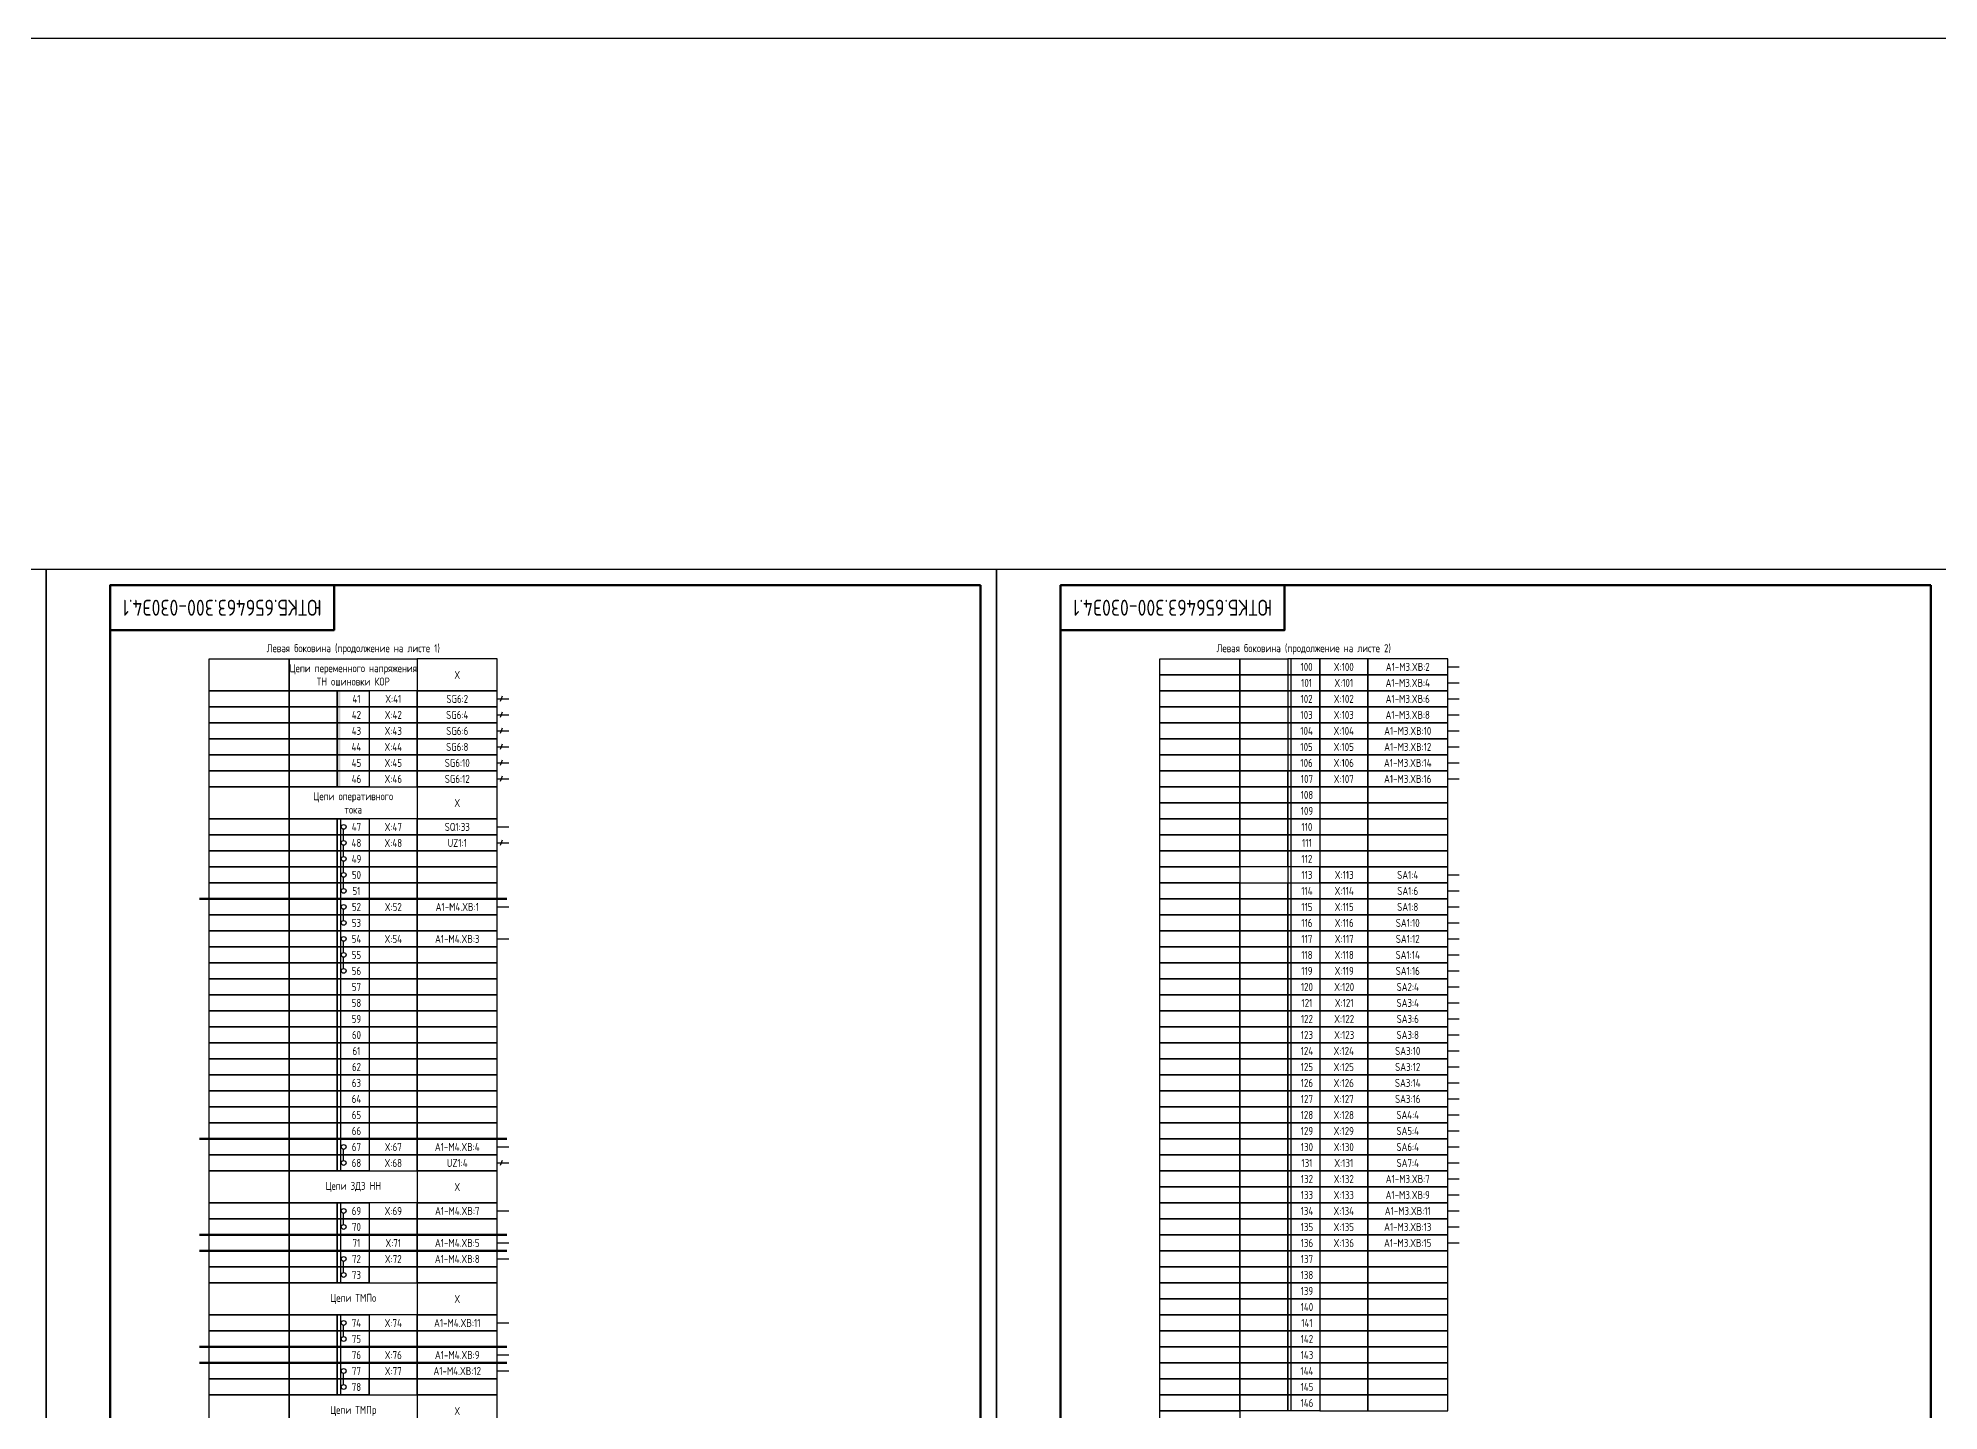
# Model space of a CAD drawing. Header units: millimetres. Extents: x -921 to 3406, y -90 to 586.
# Drawn here: x 2394 to 2988, y 157 to 586 of the extents above; entities that cross this region are included whole.
import ezdxf

# ---------------------------------------------------------------- set-up
doc = ezdxf.new("R2010")
doc.units = ezdxf.units.MM
doc.styles.add('Gost_type_A', font='GOST_A.TTF')

# ---------------------------------------------------------------- blocks, each defined once
blk = doc.blocks.new('Штамп угловой верхний')
at = {"lineweight": 50}
blk.add_lwpolyline([(0, 0), (70, 0), (70, -14), (0, -14)], close=True, dxfattribs=at)

msp = doc.modelspace()

# ---------------------------------------------------------------- hatches: boundary and pattern name
h = msp.add_hatch(color=256)
h.dxf.hatch_style = 1
h.paths.add_polyline_path([(2488, 352), (2489, 352), (2489, 382), (2488, 382)])

# ---------------------------------------------------------------- linework, layer by layer
for p, q in [((2786, 392), (2786, 157)), ((2835, 389.5), (2838.62, 389.5)), ((2539.54, 380.31), (2538.96, 378.69)), ((2835, 384.5), (2838.62, 384.5)), ((2538, 379.5), (2541.62, 379.5)), ((2538, 374.5), (2541.62, 374.5)), ((2539.54, 375.31), (2538.96, 373.69)), ((2835, 379.5), (2838.62, 379.5)), ((2835, 374.5), (2838.62, 374.5)), ((2538, 369.5), (2541.62, 369.5)), ((2539.54, 370.31), (2538.96, 368.69)), ((2835, 369.5), (2838.62, 369.5)), ((2538, 364.5), (2541.62, 364.5)), ((2539.54, 365.31), (2538.96, 363.69)), ((2835, 364.5), (2838.62, 364.5)), ((2538, 359.5), (2541.62, 359.5)), ((2539.54, 360.31), (2538.96, 358.69)), ((2835, 359.5), (2838.62, 359.5)), ((2538, 354.5), (2541.62, 354.5)), ((2539.54, 355.31), (2538.96, 353.69)), ((2835, 354.5), (2838.62, 354.5)), ((2538, 339.5), (2541.62, 339.5)), ((2538, 334.5), (2541.62, 334.5)), ((2539.54, 335.31), (2538.96, 333.69)), ((2835, 324.5), (2838.62, 324.5)), ((2835, 319.5), (2838.62, 319.5)), ((2538, 314.5), (2541.62, 314.5)), ((2835, 314.5), (2838.62, 314.5)), ((2835, 309.5), (2838.62, 309.5)), ((2538, 304.5), (2541.62, 304.5)), ((2835, 304.5), (2838.62, 304.5)), ((2835, 299.5), (2838.62, 299.5)), ((2835, 294.5), (2838.62, 294.5)), ((2835, 289.5), (2838.62, 289.5)), ((2835, 284.5), (2838.62, 284.5)), ((2835, 284.5), (2838.62, 284.5)), ((2835, 279.5), (2838.62, 279.5)), ((2835, 274.5), (2838.62, 274.5)), ((2835, 269.5), (2838.62, 269.5)), ((2835, 264.5), (2838.62, 264.5)), ((2835, 259.5), (2838.62, 259.5)), ((2835, 254.5), (2838.62, 254.5)), ((2835, 249.5), (2838.62, 249.5)), ((2835, 244.5), (2838.62, 244.5)), ((2538, 239.5), (2541.62, 239.5)), ((2835, 239.5), (2838.62, 239.5)), ((2538, 234.5), (2541.62, 234.5)), ((2539.54, 235.31), (2538.96, 233.69)), ((2835, 234.5), (2838.62, 234.5)), ((2835, 229.5), (2838.62, 229.5)), ((2835, 224.5), (2838.62, 224.5)), ((2538, 219.5), (2541.62, 219.5)), ((2835, 219.5), (2838.62, 219.5)), ((2835, 214.5), (2838.62, 214.5)), ((2538, 209.5), (2541.62, 209.5)), ((2835, 209.5), (2838.62, 209.5)), ((2538, 204.5), (2541.62, 204.5)), ((2538, 184.5), (2541.62, 184.5)), ((2538, 174.5), (2541.62, 174.5)), ((2538, 169.5), (2541.62, 169.5))]:
    msp.add_line(p, q)
at = {"lineweight": -2}
for p, q in [((2490, 335.25), (2490, 338.75)), ((2490, 330.25), (2490, 333.75)), ((2490, 325.25), (2490, 328.75)), ((2490, 320.25), (2490, 323.75)), ((2490, 310.25), (2490, 313.75)), ((2490, 300.25), (2490, 303.75)), ((2490, 295.25), (2490, 298.75))]:
    msp.add_line(p, q, dxfattribs=at)
at = {"lineweight": 50}
for p, q in [((2445, 317), (2541, 317)), ((2445, 242), (2541, 242)), ((2445, 212), (2541, 212)), ((2445, 207), (2541, 207)), ((2445, 177), (2541, 177)), ((2445, 172), (2541, 172))]:
    msp.add_line(p, q, dxfattribs=at)
at = {"color": 7, "lineweight": -2}
for p, q in [((2490, 235.25), (2490, 238.75)), ((2490, 215.25), (2490, 218.75)), ((2490, 200.25), (2490, 203.75)), ((2490, 180.25), (2490, 183.75)), ((2490, 165.25), (2490, 168.75))]:
    msp.add_line(p, q, dxfattribs=at)
for points in [[(-920.84, 586), (3406.45, 586), (3406.45, -90), (-920.84, -90)], [(2397, 420), (2397, 0), (2100, 0), (2100, 420)], [(2694, 420), (2694, 0), (2397, 0), (2397, 420)], [(2991, 420), (2991, 0), (2694, 0), (2694, 420)], [(2448, 392), (2473, 392), (2473, 382), (2448, 382)], [(2473, 392), (2513, 392), (2513, 382), (2473, 382)], [(2538, 392), (2513, 392), (2513, 382), (2538, 382)], [(2770, 392), (2785, 392), (2785, 387), (2770, 387)], [(2770, 387), (2785, 387), (2785, 382), (2770, 382)], [(2795, 392), (2785, 392), (2785, 387), (2795, 387)], [(2795, 387), (2785, 387), (2785, 382), (2795, 382)], [(2810, 392), (2795, 392), (2795, 387), (2810, 387)], [(2810, 387), (2795, 387), (2795, 382), (2810, 382)], [(2835, 392), (2810, 392), (2810, 387), (2835, 387)], [(2835, 387), (2810, 387), (2810, 382), (2835, 382)], [(2448, 382), (2473, 382), (2473, 377), (2448, 377)], [(2473, 382), (2488, 382), (2488, 377), (2473, 377)], [(2488, 382), (2498, 382), (2498, 377), (2488, 377)], [(2513, 382), (2498, 382), (2498, 377), (2513, 377)], [(2538, 382), (2513, 382), (2513, 377), (2538, 377)], [(2745, 382), (2770, 382), (2770, 377), (2745, 377)], [(2770, 382), (2785, 382), (2785, 377), (2770, 377)], [(2795, 382), (2785, 382), (2785, 377), (2795, 377)], [(2810, 382), (2795, 382), (2795, 377), (2810, 377)], [(2835, 382), (2810, 382), (2810, 377), (2835, 377)], [(2448, 377), (2473, 377), (2473, 372), (2448, 372)], [(2473, 377), (2488, 377), (2488, 372), (2473, 372)], [(2488, 377), (2498, 377), (2498, 372), (2488, 372)], [(2513, 377), (2498, 377), (2498, 372), (2513, 372)], [(2538, 377), (2513, 377), (2513, 372), (2538, 372)], [(2745, 377), (2770, 377), (2770, 372), (2745, 372)], [(2770, 377), (2785, 377), (2785, 372), (2770, 372)], [(2795, 377), (2785, 377), (2785, 372), (2795, 372)], [(2810, 377), (2795, 377), (2795, 372), (2810, 372)], [(2835, 377), (2810, 377), (2810, 372), (2835, 372)], [(2448, 372), (2473, 372), (2473, 367), (2448, 367)], [(2473, 372), (2488, 372), (2488, 367), (2473, 367)], [(2488, 372), (2498, 372), (2498, 367), (2488, 367)], [(2513, 372), (2498, 372), (2498, 367), (2513, 367)], [(2538, 372), (2513, 372), (2513, 367), (2538, 367)], [(2745, 372), (2770, 372), (2770, 367), (2745, 367)], [(2770, 372), (2785, 372), (2785, 367), (2770, 367)], [(2795, 372), (2785, 372), (2785, 367), (2795, 367)], [(2810, 372), (2795, 372), (2795, 367), (2810, 367)], [(2835, 372), (2810, 372), (2810, 367), (2835, 367)], [(2448, 367), (2473, 367), (2473, 362), (2448, 362)], [(2473, 367), (2488, 367), (2488, 362), (2473, 362)], [(2488, 367), (2498, 367), (2498, 362), (2488, 362)], [(2513, 367), (2498, 367), (2498, 362), (2513, 362)], [(2538, 367), (2513, 367), (2513, 362), (2538, 362)], [(2745, 367), (2770, 367), (2770, 362), (2745, 362)], [(2770, 367), (2785, 367), (2785, 362), (2770, 362)], [(2795, 367), (2785, 367), (2785, 362), (2795, 362)], [(2810, 367), (2795, 367), (2795, 362), (2810, 362)], [(2835, 367), (2810, 367), (2810, 362), (2835, 362)], [(2448, 362), (2473, 362), (2473, 357), (2448, 357)], [(2448, 357), (2473, 357), (2473, 352), (2448, 352)], [(2473, 362), (2488, 362), (2488, 357), (2473, 357)], [(2473, 357), (2488, 357), (2488, 352), (2473, 352)], [(2488, 362), (2498, 362), (2498, 357), (2488, 357)], [(2488, 357), (2498, 357), (2498, 352), (2488, 352)], [(2513, 362), (2498, 362), (2498, 357), (2513, 357)], [(2513, 357), (2498, 357), (2498, 352), (2513, 352)], [(2538, 362), (2513, 362), (2513, 357), (2538, 357)], [(2538, 357), (2513, 357), (2513, 352), (2538, 352)], [(2745, 362), (2770, 362), (2770, 357), (2745, 357)], [(2745, 357), (2770, 357), (2770, 352), (2745, 352)], [(2770, 362), (2785, 362), (2785, 357), (2770, 357)], [(2770, 357), (2785, 357), (2785, 352), (2770, 352)], [(2795, 362), (2785, 362), (2785, 357), (2795, 357)], [(2795, 357), (2785, 357), (2785, 352), (2795, 352)], [(2785, 357), (2795, 357), (2795, 352), (2785, 352)], [(2810, 362), (2795, 362), (2795, 357), (2810, 357)], [(2810, 357), (2795, 357), (2795, 352), (2810, 352)], [(2810, 357), (2795, 357), (2795, 352), (2810, 352)], [(2835, 362), (2810, 362), (2810, 357), (2835, 357)], [(2835, 357), (2810, 357), (2810, 352), (2835, 352)], [(2835, 357), (2810, 357), (2810, 352), (2835, 352)], [(2448, 352), (2473, 352), (2473, 342), (2448, 342)], [(2473, 352), (2513, 352), (2513, 342), (2473, 342)], [(2538, 352), (2513, 352), (2513, 342), (2538, 342)], [(2745, 352), (2770, 352), (2770, 347), (2745, 347)], [(2770, 352), (2785, 352), (2785, 347), (2770, 347)], [(2785, 352), (2795, 352), (2795, 347), (2785, 347)], [(2810, 352), (2795, 352), (2795, 347), (2810, 347)], [(2835, 352), (2810, 352), (2810, 347), (2835, 347)], [(2745, 347), (2770, 347), (2770, 342), (2745, 342)], [(2770, 347), (2785, 347), (2785, 342), (2770, 342)], [(2785, 347), (2795, 347), (2795, 342), (2785, 342)], [(2810, 347), (2795, 347), (2795, 342), (2810, 342)], [(2835, 347), (2810, 347), (2810, 342), (2835, 342)], [(2448, 342), (2473, 342), (2473, 337), (2448, 337)], [(2473, 342), (2488, 342), (2488, 337), (2473, 337)], [(2488, 342), (2498, 342), (2498, 337), (2488, 337)], [(2513, 342), (2498, 342), (2498, 337), (2513, 337)], [(2538, 342), (2513, 342), (2513, 337), (2538, 337)], [(2745, 342), (2770, 342), (2770, 337), (2745, 337)], [(2770, 342), (2785, 342), (2785, 337), (2770, 337)], [(2785, 342), (2795, 342), (2795, 337), (2785, 337)], [(2810, 342), (2795, 342), (2795, 337), (2810, 337)], [(2835, 342), (2810, 342), (2810, 337), (2835, 337)], [(2448, 337), (2473, 337), (2473, 332), (2448, 332)], [(2473, 337), (2488, 337), (2488, 332), (2473, 332)], [(2488, 337), (2498, 337), (2498, 332), (2488, 332)], [(2513, 337), (2498, 337), (2498, 332), (2513, 332)], [(2538, 337), (2513, 337), (2513, 332), (2538, 332)], [(2745, 337), (2770, 337), (2770, 332), (2745, 332)], [(2770, 337), (2785, 337), (2785, 332), (2770, 332)], [(2785, 337), (2795, 337), (2795, 332), (2785, 332)], [(2810, 337), (2795, 337), (2795, 332), (2810, 332)], [(2835, 337), (2810, 337), (2810, 332), (2835, 332)], [(2448, 332), (2473, 332), (2473, 327), (2448, 327)], [(2448, 327), (2473, 327), (2473, 322), (2448, 322)], [(2473, 332), (2488, 332), (2488, 327), (2473, 327)], [(2473, 327), (2488, 327), (2488, 322), (2473, 322)], [(2488, 332), (2498, 332), (2498, 327), (2488, 327)], [(2488, 327), (2498, 327), (2498, 322), (2488, 322)], [(2513, 332), (2498, 332), (2498, 327), (2513, 327)], [(2513, 327), (2498, 327), (2498, 322), (2513, 322)], [(2538, 332), (2513, 332), (2513, 327), (2538, 327)], [(2538, 327), (2513, 327), (2513, 322), (2538, 322)], [(2745, 332), (2770, 332), (2770, 327), (2745, 327)], [(2745, 327), (2770, 327), (2770, 322), (2745, 322)], [(2770, 332), (2785, 332), (2785, 327), (2770, 327)], [(2785, 332), (2795, 332), (2795, 327), (2785, 327)], [(2795, 327), (2785, 327), (2785, 322), (2795, 322)], [(2810, 332), (2795, 332), (2795, 327), (2810, 327)], [(2810, 327), (2795, 327), (2795, 322), (2810, 322)], [(2835, 332), (2810, 332), (2810, 327), (2835, 327)], [(2835, 327), (2810, 327), (2810, 322), (2835, 322)], [(2448, 322), (2473, 322), (2473, 317), (2448, 317)], [(2473, 322), (2488, 322), (2488, 317), (2473, 317)], [(2488, 322), (2498, 322), (2498, 317), (2488, 317)], [(2513, 322), (2498, 322), (2498, 317), (2513, 317)], [(2538, 322), (2513, 322), (2513, 317), (2538, 317)], [(2745, 322), (2770, 322), (2770, 317), (2745, 317)], [(2770, 322), (2785, 322), (2785, 317), (2770, 317)], [(2785, 322), (2795, 322), (2795, 317), (2785, 317)], [(2810, 322), (2795, 322), (2795, 317), (2810, 317)], [(2835, 322), (2810, 322), (2810, 317), (2835, 317)], [(2448, 317), (2473, 317), (2473, 312), (2448, 312)], [(2473, 317), (2488, 317), (2488, 312), (2473, 312)], [(2488, 317), (2498, 317), (2498, 312), (2488, 312)], [(2513, 317), (2498, 317), (2498, 312), (2513, 312)], [(2538, 317), (2513, 317), (2513, 312), (2538, 312)], [(2745, 317), (2770, 317), (2770, 312), (2745, 312)], [(2770, 317), (2785, 317), (2785, 312), (2770, 312)], [(2785, 317), (2795, 317), (2795, 312), (2785, 312)], [(2810, 317), (2795, 317), (2795, 312), (2810, 312)], [(2835, 317), (2810, 317), (2810, 312), (2835, 312)], [(2448, 312), (2473, 312), (2473, 307), (2448, 307)], [(2473, 312), (2488, 312), (2488, 307), (2473, 307)], [(2488, 312), (2498, 312), (2498, 307), (2488, 307)], [(2513, 312), (2498, 312), (2498, 307), (2513, 307)], [(2538, 312), (2513, 312), (2513, 307), (2538, 307)], [(2745, 312), (2770, 312), (2770, 307), (2745, 307)], [(2770, 312), (2785, 312), (2785, 307), (2770, 307)], [(2785, 312), (2795, 312), (2795, 307), (2785, 307)], [(2810, 312), (2795, 312), (2795, 307), (2810, 307)], [(2835, 312), (2810, 312), (2810, 307), (2835, 307)], [(2448, 307), (2473, 307), (2473, 302), (2448, 302)], [(2473, 307), (2488, 307), (2488, 302), (2473, 302)], [(2488, 307), (2498, 307), (2498, 302), (2488, 302)], [(2513, 307), (2498, 307), (2498, 302), (2513, 302)], [(2538, 307), (2513, 307), (2513, 302), (2538, 302)], [(2745, 307), (2770, 307), (2770, 302), (2745, 302)], [(2770, 307), (2785, 307), (2785, 302), (2770, 302)], [(2785, 307), (2795, 307), (2795, 302), (2785, 302)], [(2810, 307), (2795, 307), (2795, 302), (2810, 302)], [(2835, 307), (2810, 307), (2810, 302), (2835, 302)], [(2448, 302), (2473, 302), (2473, 297), (2448, 297)], [(2473, 302), (2488, 302), (2488, 297), (2473, 297)], [(2488, 302), (2498, 302), (2498, 297), (2488, 297)], [(2513, 302), (2498, 302), (2498, 297), (2513, 297)], [(2538, 302), (2513, 302), (2513, 297), (2538, 297)], [(2745, 302), (2770, 302), (2770, 297), (2745, 297)], [(2770, 302), (2785, 302), (2785, 297), (2770, 297)], [(2785, 302), (2795, 302), (2795, 297), (2785, 297)], [(2810, 302), (2795, 302), (2795, 297), (2810, 297)], [(2835, 302), (2810, 302), (2810, 297), (2835, 297)], [(2448, 297), (2473, 297), (2473, 292), (2448, 292)], [(2448, 292), (2473, 292), (2473, 287), (2448, 287)], [(2473, 297), (2488, 297), (2488, 292), (2473, 292)], [(2473, 292), (2488, 292), (2488, 287), (2473, 287)], [(2488, 297), (2498, 297), (2498, 292), (2488, 292)], [(2488, 292), (2498, 292), (2498, 287), (2488, 287)], [(2513, 297), (2498, 297), (2498, 292), (2513, 292)], [(2513, 292), (2498, 292), (2498, 287), (2513, 287)], [(2538, 297), (2513, 297), (2513, 292), (2538, 292)], [(2538, 292), (2513, 292), (2513, 287), (2538, 287)], [(2745, 297), (2770, 297), (2770, 292), (2745, 292)], [(2745, 292), (2770, 292), (2770, 287), (2745, 287)], [(2770, 297), (2785, 297), (2785, 292), (2770, 292)], [(2770, 292), (2785, 292), (2785, 287), (2770, 287)], [(2785, 297), (2795, 297), (2795, 292), (2785, 292)], [(2785, 292), (2795, 292), (2795, 287), (2785, 287)], [(2810, 297), (2795, 297), (2795, 292), (2810, 292)], [(2810, 292), (2795, 292), (2795, 287), (2810, 287)], [(2835, 297), (2810, 297), (2810, 292), (2835, 292)], [(2835, 292), (2810, 292), (2810, 287), (2835, 287)], [(2448, 287), (2473, 287), (2473, 282), (2448, 282)], [(2473, 287), (2488, 287), (2488, 282), (2473, 282)], [(2488, 287), (2498, 287), (2498, 282), (2488, 282)], [(2513, 287), (2498, 287), (2498, 282), (2513, 282)], [(2538, 287), (2513, 287), (2513, 282), (2538, 282)], [(2745, 287), (2770, 287), (2770, 282), (2745, 282)], [(2770, 287), (2785, 287), (2785, 282), (2770, 282)], [(2785, 287), (2795, 287), (2795, 282), (2785, 282)], [(2810, 287), (2795, 287), (2795, 282), (2810, 282)], [(2835, 287), (2810, 287), (2810, 282), (2835, 282)], [(2448, 282), (2473, 282), (2473, 277), (2448, 277)], [(2473, 282), (2488, 282), (2488, 277), (2473, 277)], [(2488, 282), (2498, 282), (2498, 277), (2488, 277)], [(2513, 282), (2498, 282), (2498, 277), (2513, 277)], [(2538, 282), (2513, 282), (2513, 277), (2538, 277)], [(2745, 282), (2770, 282), (2770, 277), (2745, 277)], [(2770, 282), (2785, 282), (2785, 277), (2770, 277)], [(2785, 282), (2795, 282), (2795, 277), (2785, 277)], [(2810, 282), (2795, 282), (2795, 277), (2810, 277)], [(2835, 282), (2810, 282), (2810, 277), (2835, 277)], [(2448, 277), (2473, 277), (2473, 272), (2448, 272)], [(2473, 277), (2488, 277), (2488, 272), (2473, 272)], [(2488, 277), (2498, 277), (2498, 272), (2488, 272)], [(2513, 277), (2498, 277), (2498, 272), (2513, 272)], [(2538, 277), (2513, 277), (2513, 272), (2538, 272)], [(2745, 277), (2770, 277), (2770, 272), (2745, 272)], [(2770, 277), (2785, 277), (2785, 272), (2770, 272)], [(2785, 277), (2795, 277), (2795, 272), (2785, 272)], [(2810, 277), (2795, 277), (2795, 272), (2810, 272)], [(2835, 277), (2810, 277), (2810, 272), (2835, 272)], [(2448, 272), (2473, 272), (2473, 267), (2448, 267)], [(2473, 272), (2488, 272), (2488, 267), (2473, 267)], [(2488, 272), (2498, 272), (2498, 267), (2488, 267)], [(2513, 272), (2498, 272), (2498, 267), (2513, 267)], [(2538, 272), (2513, 272), (2513, 267), (2538, 267)], [(2745, 272), (2770, 272), (2770, 267), (2745, 267)], [(2770, 272), (2785, 272), (2785, 267), (2770, 267)], [(2785, 272), (2795, 272), (2795, 267), (2785, 267)], [(2810, 272), (2795, 272), (2795, 267), (2810, 267)], [(2835, 272), (2810, 272), (2810, 267), (2835, 267)], [(2448, 267), (2473, 267), (2473, 262), (2448, 262)], [(2448, 262), (2473, 262), (2473, 257), (2448, 257)], [(2473, 267), (2488, 267), (2488, 262), (2473, 262)], [(2473, 262), (2488, 262), (2488, 257), (2473, 257)], [(2488, 267), (2498, 267), (2498, 262), (2488, 262)], [(2488, 262), (2498, 262), (2498, 257), (2488, 257)], [(2513, 267), (2498, 267), (2498, 262), (2513, 262)], [(2513, 262), (2498, 262), (2498, 257), (2513, 257)], [(2538, 267), (2513, 267), (2513, 262), (2538, 262)], [(2538, 262), (2513, 262), (2513, 257), (2538, 257)], [(2745, 267), (2770, 267), (2770, 262), (2745, 262)], [(2745, 262), (2770, 262), (2770, 257), (2745, 257)], [(2770, 267), (2785, 267), (2785, 262), (2770, 262)], [(2770, 262), (2785, 262), (2785, 257), (2770, 257)], [(2785, 267), (2795, 267), (2795, 262), (2785, 262)], [(2785, 262), (2795, 262), (2795, 257), (2785, 257)], [(2810, 267), (2795, 267), (2795, 262), (2810, 262)], [(2810, 262), (2795, 262), (2795, 257), (2810, 257)], [(2835, 267), (2810, 267), (2810, 262), (2835, 262)], [(2835, 262), (2810, 262), (2810, 257), (2835, 257)], [(2448, 257), (2473, 257), (2473, 252), (2448, 252)], [(2473, 257), (2488, 257), (2488, 252), (2473, 252)], [(2488, 257), (2498, 257), (2498, 252), (2488, 252)], [(2513, 257), (2498, 257), (2498, 252), (2513, 252)], [(2538, 257), (2513, 257), (2513, 252), (2538, 252)], [(2745, 257), (2770, 257), (2770, 252), (2745, 252)], [(2770, 257), (2785, 257), (2785, 252), (2770, 252)], [(2785, 257), (2795, 257), (2795, 252), (2785, 252)], [(2810, 257), (2795, 257), (2795, 252), (2810, 252)], [(2835, 257), (2810, 257), (2810, 252), (2835, 252)], [(2448, 252), (2473, 252), (2473, 247), (2448, 247)], [(2473, 252), (2488, 252), (2488, 247), (2473, 247)], [(2488, 252), (2498, 252), (2498, 247), (2488, 247)], [(2513, 252), (2498, 252), (2498, 247), (2513, 247)], [(2538, 252), (2513, 252), (2513, 247), (2538, 247)], [(2745, 252), (2770, 252), (2770, 247), (2745, 247)], [(2770, 252), (2785, 252), (2785, 247), (2770, 247)], [(2785, 252), (2795, 252), (2795, 247), (2785, 247)], [(2810, 252), (2795, 252), (2795, 247), (2810, 247)], [(2835, 252), (2810, 252), (2810, 247), (2835, 247)], [(2448, 247), (2473, 247), (2473, 242), (2448, 242)], [(2473, 247), (2488, 247), (2488, 242), (2473, 242)], [(2488, 247), (2498, 247), (2498, 242), (2488, 242)], [(2513, 247), (2498, 247), (2498, 242), (2513, 242)], [(2538, 247), (2513, 247), (2513, 242), (2538, 242)], [(2745, 247), (2770, 247), (2770, 242), (2745, 242)], [(2770, 247), (2785, 247), (2785, 242), (2770, 242)], [(2785, 247), (2795, 247), (2795, 242), (2785, 242)], [(2810, 247), (2795, 247), (2795, 242), (2810, 242)], [(2835, 247), (2810, 247), (2810, 242), (2835, 242)], [(2448, 242), (2473, 242), (2473, 237), (2448, 237)], [(2473, 242), (2488, 242), (2488, 237), (2473, 237)], [(2488, 242), (2498, 242), (2498, 237), (2488, 237)], [(2513, 242), (2498, 242), (2498, 237), (2513, 237)], [(2538, 242), (2513, 242), (2513, 237), (2538, 237)], [(2745, 242), (2770, 242), (2770, 237), (2745, 237)], [(2770, 242), (2785, 242), (2785, 237), (2770, 237)], [(2785, 242), (2795, 242), (2795, 237), (2785, 237)], [(2810, 242), (2795, 242), (2795, 237), (2810, 237)], [(2835, 242), (2810, 242), (2810, 237), (2835, 237)], [(2448, 237), (2473, 237), (2473, 232), (2448, 232)], [(2448, 232), (2473, 232), (2473, 222), (2448, 222)], [(2473, 237), (2488, 237), (2488, 232), (2473, 232)], [(2473, 232), (2513, 232), (2513, 222), (2473, 222)], [(2488, 237), (2498, 237), (2498, 232), (2488, 232)], [(2513, 237), (2498, 237), (2498, 232), (2513, 232)], [(2538, 237), (2513, 237), (2513, 232), (2538, 232)], [(2538, 232), (2513, 232), (2513, 222), (2538, 222)], [(2745, 237), (2770, 237), (2770, 232), (2745, 232)], [(2745, 232), (2770, 232), (2770, 227), (2745, 227)], [(2770, 237), (2785, 237), (2785, 232), (2770, 232)], [(2770, 232), (2785, 232), (2785, 227), (2770, 227)], [(2785, 237), (2795, 237), (2795, 232), (2785, 232)], [(2785, 232), (2795, 232), (2795, 227), (2785, 227)], [(2810, 237), (2795, 237), (2795, 232), (2810, 232)], [(2810, 232), (2795, 232), (2795, 227), (2810, 227)], [(2835, 237), (2810, 237), (2810, 232), (2835, 232)], [(2835, 232), (2810, 232), (2810, 227), (2835, 227)], [(2745, 227), (2770, 227), (2770, 222), (2745, 222)], [(2770, 227), (2785, 227), (2785, 222), (2770, 222)], [(2785, 227), (2795, 227), (2795, 222), (2785, 222)], [(2810, 227), (2795, 227), (2795, 222), (2810, 222)], [(2835, 227), (2810, 227), (2810, 222), (2835, 222)], [(2448, 222), (2473, 222), (2473, 217), (2448, 217)], [(2473, 222), (2488, 222), (2488, 217), (2473, 217)], [(2488, 222), (2498, 222), (2498, 217), (2488, 217)], [(2513, 222), (2498, 222), (2498, 217), (2513, 217)], [(2538, 222), (2513, 222), (2513, 217), (2538, 217)], [(2745, 222), (2770, 222), (2770, 217), (2745, 217)], [(2770, 222), (2785, 222), (2785, 217), (2770, 217)], [(2785, 222), (2795, 222), (2795, 217), (2785, 217)], [(2810, 222), (2795, 222), (2795, 217), (2810, 217)], [(2835, 222), (2810, 222), (2810, 217), (2835, 217)], [(2448, 217), (2473, 217), (2473, 212), (2448, 212)], [(2473, 217), (2488, 217), (2488, 212), (2473, 212)], [(2488, 217), (2498, 217), (2498, 212), (2488, 212)], [(2513, 217), (2498, 217), (2498, 212), (2513, 212)], [(2538, 217), (2513, 217), (2513, 212), (2538, 212)], [(2745, 217), (2770, 217), (2770, 212), (2745, 212)], [(2770, 217), (2785, 217), (2785, 212), (2770, 212)], [(2785, 217), (2795, 217), (2795, 212), (2785, 212)], [(2810, 217), (2795, 217), (2795, 212), (2810, 212)], [(2835, 217), (2810, 217), (2810, 212), (2835, 212)], [(2448, 212), (2473, 212), (2473, 207), (2448, 207)], [(2473, 212), (2488, 212), (2488, 207), (2473, 207)], [(2488, 212), (2498, 212), (2498, 207), (2488, 207)], [(2513, 212), (2498, 212), (2498, 207), (2513, 207)], [(2538, 212), (2513, 212), (2513, 207), (2538, 207)], [(2745, 212), (2770, 212), (2770, 207), (2745, 207)], [(2770, 212), (2785, 212), (2785, 207), (2770, 207)], [(2785, 212), (2795, 212), (2795, 207), (2785, 207)], [(2810, 212), (2795, 212), (2795, 207), (2810, 207)], [(2835, 212), (2810, 212), (2810, 207), (2835, 207)], [(2448, 207), (2473, 207), (2473, 202), (2448, 202)], [(2448, 202), (2473, 202), (2473, 197), (2448, 197)], [(2448, 202), (2473, 202), (2473, 197), (2448, 197)], [(2473, 207), (2488, 207), (2488, 202), (2473, 202)], [(2473, 202), (2488, 202), (2488, 197), (2473, 197)], [(2488, 207), (2498, 207), (2498, 202), (2488, 202)], [(2498, 202), (2488, 202), (2488, 197), (2498, 197)], [(2488, 202), (2498, 202), (2498, 197), (2488, 197)], [(2513, 207), (2498, 207), (2498, 202), (2513, 202)], [(2513, 202), (2498, 202), (2498, 197), (2513, 197)], [(2513, 202), (2498, 202), (2498, 197), (2513, 197)], [(2538, 207), (2513, 207), (2513, 202), (2538, 202)], [(2538, 202), (2513, 202), (2513, 197), (2538, 197)], [(2538, 202), (2513, 202), (2513, 197), (2538, 197)], [(2745, 207), (2770, 207), (2770, 202), (2745, 202)], [(2745, 202), (2770, 202), (2770, 197), (2745, 197)], [(2770, 207), (2785, 207), (2785, 202), (2770, 202)], [(2770, 202), (2785, 202), (2785, 197), (2770, 197)], [(2785, 207), (2795, 207), (2795, 202), (2785, 202)], [(2785, 202), (2795, 202), (2795, 197), (2785, 197)], [(2810, 207), (2795, 207), (2795, 202), (2810, 202)], [(2810, 202), (2795, 202), (2795, 197), (2810, 197)], [(2835, 207), (2810, 207), (2810, 202), (2835, 202)], [(2835, 202), (2810, 202), (2810, 197), (2835, 197)], [(2448, 197), (2473, 197), (2473, 187), (2448, 187)], [(2473, 197), (2513, 197), (2513, 187), (2473, 187)], [(2538, 197), (2513, 197), (2513, 187), (2538, 187)], [(2745, 197), (2770, 197), (2770, 192), (2745, 192)], [(2770, 197), (2785, 197), (2785, 192), (2770, 192)], [(2785, 197), (2795, 197), (2795, 192), (2785, 192)], [(2810, 197), (2795, 197), (2795, 192), (2810, 192)], [(2835, 197), (2810, 197), (2810, 192), (2835, 192)], [(2745, 192), (2770, 192), (2770, 187), (2745, 187)], [(2770, 192), (2785, 192), (2785, 187), (2770, 187)], [(2785, 192), (2795, 192), (2795, 187), (2785, 187)], [(2810, 192), (2795, 192), (2795, 187), (2810, 187)], [(2835, 192), (2810, 192), (2810, 187), (2835, 187)], [(2448, 187), (2473, 187), (2473, 182), (2448, 182)], [(2473, 187), (2488, 187), (2488, 182), (2473, 182)], [(2488, 187), (2498, 187), (2498, 182), (2488, 182)], [(2513, 187), (2498, 187), (2498, 182), (2513, 182)], [(2538, 187), (2513, 187), (2513, 182), (2538, 182)], [(2745, 187), (2770, 187), (2770, 182), (2745, 182)], [(2770, 187), (2785, 187), (2785, 182), (2770, 182)], [(2785, 187), (2795, 187), (2795, 182), (2785, 182)], [(2810, 187), (2795, 187), (2795, 182), (2810, 182)], [(2835, 187), (2810, 187), (2810, 182), (2835, 182)], [(2448, 182), (2473, 182), (2473, 177), (2448, 177)], [(2473, 182), (2488, 182), (2488, 177), (2473, 177)], [(2488, 182), (2498, 182), (2498, 177), (2488, 177)], [(2513, 182), (2498, 182), (2498, 177), (2513, 177)], [(2538, 182), (2513, 182), (2513, 177), (2538, 177)], [(2745, 182), (2770, 182), (2770, 177), (2745, 177)], [(2770, 182), (2785, 182), (2785, 177), (2770, 177)], [(2785, 182), (2795, 182), (2795, 177), (2785, 177)], [(2810, 182), (2795, 182), (2795, 177), (2810, 177)], [(2835, 182), (2810, 182), (2810, 177), (2835, 177)], [(2448, 177), (2473, 177), (2473, 172), (2448, 172)], [(2473, 177), (2488, 177), (2488, 172), (2473, 172)], [(2488, 177), (2498, 177), (2498, 172), (2488, 172)], [(2513, 177), (2498, 177), (2498, 172), (2513, 172)], [(2538, 177), (2513, 177), (2513, 172), (2538, 172)], [(2745, 177), (2770, 177), (2770, 172), (2745, 172)], [(2770, 177), (2785, 177), (2785, 172), (2770, 172)], [(2785, 177), (2795, 177), (2795, 172), (2785, 172)], [(2810, 177), (2795, 177), (2795, 172), (2810, 172)], [(2835, 177), (2810, 177), (2810, 172), (2835, 172)], [(2448, 172), (2473, 172), (2473, 167), (2448, 167)], [(2448, 167), (2473, 167), (2473, 162), (2448, 162)], [(2448, 167), (2473, 167), (2473, 162), (2448, 162)], [(2473, 172), (2488, 172), (2488, 167), (2473, 167)], [(2473, 167), (2488, 167), (2488, 162), (2473, 162)], [(2488, 172), (2498, 172), (2498, 167), (2488, 167)], [(2498, 167), (2488, 167), (2488, 162), (2498, 162)], [(2488, 167), (2498, 167), (2498, 162), (2488, 162)], [(2513, 172), (2498, 172), (2498, 167), (2513, 167)], [(2513, 167), (2498, 167), (2498, 162), (2513, 162)], [(2513, 167), (2498, 167), (2498, 162), (2513, 162)], [(2538, 172), (2513, 172), (2513, 167), (2538, 167)], [(2538, 167), (2513, 167), (2513, 162), (2538, 162)], [(2538, 167), (2513, 167), (2513, 162), (2538, 162)], [(2745, 172), (2770, 172), (2770, 167), (2745, 167)], [(2745, 167), (2770, 167), (2770, 162), (2745, 162)], [(2770, 172), (2785, 172), (2785, 167), (2770, 167)], [(2770, 167), (2785, 167), (2785, 162), (2770, 162)], [(2785, 172), (2795, 172), (2795, 167), (2785, 167)], [(2785, 167), (2795, 167), (2795, 162), (2785, 162)], [(2810, 172), (2795, 172), (2795, 167), (2810, 167)], [(2810, 167), (2795, 167), (2795, 162), (2810, 162)], [(2835, 172), (2810, 172), (2810, 167), (2835, 167)], [(2835, 167), (2810, 167), (2810, 162), (2835, 162)], [(2448, 162), (2473, 162), (2473, 152), (2448, 152)], [(2473, 162), (2513, 162), (2513, 152), (2473, 152)], [(2538, 162), (2513, 162), (2513, 152), (2538, 152)], [(2745, 162), (2770, 162), (2770, 157), (2745, 157)], [(2770, 162), (2785, 162), (2785, 157), (2770, 157)], [(2785, 162), (2795, 162), (2795, 157), (2785, 157)], [(2810, 162), (2795, 162), (2795, 157), (2810, 157)], [(2835, 162), (2810, 162), (2810, 157), (2835, 157)], [(2745, 157), (2770, 157), (2770, 147), (2745, 147)]]:
    msp.add_lwpolyline(points, close=True)
at = {"lineweight": 50}
for points in [[(2689, 415), (2689, 5), (2417, 5), (2417, 415)], [(2986, 415), (2986, 5), (2714, 5), (2714, 415)]]:
    msp.add_lwpolyline(points, close=True, dxfattribs=at)
at = {"color": 0}
for points in [[(2745, 392), (2770, 392), (2770, 387), (2745, 387)], [(2745, 387), (2770, 387), (2770, 382), (2745, 382)]]:
    msp.add_lwpolyline(points, close=True, dxfattribs=at)
for points in [[(2489, 342), (2489, 252)], [(2489, 252), (2489, 232)], [(2488, 197), (2488, 222), (2489, 222), (2489, 197)], [(2488, 162), (2488, 187), (2489, 187), (2489, 162)]]:
    msp.add_lwpolyline(points)
at = {"lineweight": -2}
for centre in [(2490, 339.5), (2490, 334.5), (2490, 334.5), (2490, 329.5), (2490, 329.5), (2490, 324.5), (2490, 319.5), (2490, 314.5), (2490, 314.5), (2490, 309.5), (2490, 309.5), (2490, 304.5), (2490, 304.5), (2490, 299.5), (2490, 294.5)]:
    msp.add_circle(centre, 0.75, dxfattribs=at)
at = {"color": 7, "lineweight": -2}
for centre in [(2490, 239.5), (2490, 234.5), (2490, 234.5), (2490, 234.5), (2490, 234.5), (2490, 219.5), (2490, 214.5), (2490, 204.5), (2490, 199.5), (2490, 184.5), (2490, 179.5), (2490, 169.5), (2490, 164.5)]:
    msp.add_circle(centre, 0.75, dxfattribs=at)

# ---------------------------------------------------------------- block references
for p in [(2417, 415), (2714, 415)]:
    msp.add_blockref('Штамп угловой верхний', p)

# ---------------------------------------------------------------- texts
at = {"char_height": 5, "width": 70, "attachment_point": 5, "rotation": 180, "style": 'Gost_type_A'}
for insert in [(2452, 408), (2749, 408)]:
    msp.add_mtext('ЮТКБ.656463.300-030Э4.1', dxfattribs=dict(at, insert=insert))
at = {"char_height": 2.5, "attachment_point": 5, "style": 'Gost_type_A'}
for s, insert, width in [('Левая боковина (продолжение на листе 1)', (2493, 395), 90), ('Левая боковина (продолжение на листе 2)', (2790, 395), 90), ('Цепи переменного напряжения  \\PТН ошиновки КОР', (2493, 387), 40), ('X', (2525.5, 387), 25), ('A1-M3.XВ:2', (2822.5, 389.5), 25), ('SG6:2', (2525.5, 379.5), 25), ('A1-M3.XВ:4', (2822.5, 384.5), 25), ('A1-M3.XВ:6', (2822.5, 379.5), 25), ('SG6:4', (2525.5, 374.5), 25), ('A1-M3.XВ:8', (2822.5, 374.5), 25), ('SG6:6', (2525.5, 369.5), 25), ('A1-M3.XВ:10', (2822.5, 369.5), 25), ('SG6:8', (2525.5, 364.5), 25), ('A1-M3.XВ:12', (2822.5, 364.5), 25), ('SG6:10', (2525.5, 359.5), 25), ('A1-M3.XВ:14', (2822.5, 359.5), 25), ('SG6:12', (2525.5, 354.5), 25), ('A1-M3.XВ:16', (2822.5, 354.5), 25), ('Цепи оперативного \\Pтока ', (2493, 347), 40), ('X', (2525.5, 347), 25), ('SQ1:33', (2525.5, 339.5), 25), ('SA1:4', (2822.5, 324.5), 25), ('A1-М4.XB:1', (2525.5, 314.5), 25), ('SA1:8', (2822.5, 314.5), 25), ('SA1:6', (2822.5, 319.5), 25), ('SA1:10', (2822.5, 309.5), 25), ('A1-М4.XB:3', (2525.5, 304.5), 25), ('SA1:12', (2822.5, 304.5), 25), ('SA1:14', (2822.5, 299.5), 25), ('SA1:16', (2822.5, 294.5), 25), ('SA3:4', (2822.5, 284.5), 25), ('SA2:4', (2822.5, 289.5), 25), ('SA3:6', (2822.5, 279.5), 25), ('SA3:8', (2822.5, 274.5), 25), ('SA3:10', (2822.5, 269.5), 25), ('SA3:12', (2822.5, 264.5), 25), ('SA3:14', (2822.5, 259.5), 25), ('SA3:16', (2822.5, 254.5), 25), ('SA4:4', (2822.5, 249.5), 25), ('SA5:4', (2822.5, 244.5), 25), ('A1-М4.XB:4', (2525.5, 239.5), 25), ('SA6:4', (2822.5, 239.5), 25), ('SA7:4', (2822.5, 234.5), 25), ('Цепи ЗДЗ НН', (2493, 227), 40), ('X', (2525.5, 227), 25), ('A1-M3.XВ:9', (2822.5, 224.5), 25), ('A1-M3.XВ:7', (2822.5, 229.5), 25), ('A1-М4.XB:7', (2525.5, 219.5), 25), ('A1-M3.XВ:11', (2822.5, 219.5), 25), ('A1-M3.XВ:13', (2822.5, 214.5), 25), ('A1-М4.XB:5', (2525.5, 209.5), 25), ('A1-M3.XВ:15', (2822.5, 209.5), 25), ('A1-М4.XB:8', (2525.5, 204.5), 25), ('Цепи ТМПо', (2493, 192), 40), ('X', (2525.5, 192), 25), ('A1-М4.XB:11', (2525.5, 184.5), 25), ('A1-М4.XB:9', (2525.5, 174.5), 25), ('A1-М4.XB:12', (2525.5, 169.5), 25), ('Цепи ТМПр', (2493, 157), 40), ('X', (2525.5, 157), 25)]:
    msp.add_mtext(s, dxfattribs=dict(at, insert=insert, width=width))
at = {"ltscale": 10, "char_height": 2.5, "attachment_point": 5, "style": 'Gost_type_A'}
for s, insert, width in [('100', (2790.89, 389.5), 8), ('X:100', (2802.5, 389.5), 15), ('41', (2494, 379.5), 8), ('X:41', (2505.5, 379.5), 15), ('102', (2790.89, 379.5), 8), ('101', (2790.89, 384.5), 8), ('X:102', (2802.5, 379.5), 15), ('X:101', (2802.5, 384.5), 15), ('42', (2494, 374.5), 8), ('X:42', (2505.5, 374.5), 15), ('103', (2790.89, 374.5), 8), ('X:103', (2802.5, 374.5), 15), ('43', (2494, 369.5), 8), ('X:43', (2505.5, 369.5), 15), ('104', (2790.89, 369.5), 8), ('X:104', (2802.5, 369.5), 15), ('44', (2494, 364.5), 8), ('X:44', (2505.5, 364.5), 15), ('105', (2790.89, 364.5), 8), ('X:105', (2802.5, 364.5), 15), ('45', (2494, 359.5), 8), ('X:45', (2505.5, 359.5), 15), ('106', (2790.89, 359.5), 8), ('X:106', (2802.5, 359.5), 15), ('46', (2494, 354.5), 8), ('X:46', (2505.5, 354.5), 15), ('108', (2791, 349.5), 8), ('107', (2791, 354.5), 8), ('X:107', (2802.5, 354.47), 15), ('109', (2791, 344.5), 8), ('47', (2494, 339.5), 8), ('X:47', (2505.5, 339.47), 15), ('110', (2791, 339.5), 8), ('48', (2494, 334.5), 8), ('X:48', (2505.5, 334.47), 15), ('111', (2791, 334.5), 8), ('49', (2494, 329.5), 8), ('112', (2791, 329.5), 8), ('50', (2494, 324.5), 8), ('113', (2791, 324.5), 8), ('X:113', (2802.64, 324.5), 15.2738), ('52', (2494, 314.5), 8), ('51', (2494, 319.5), 8), ('X:52', (2505.5, 314.47), 15), ('114', (2791, 319.5), 8), ('115', (2791, 314.5), 8), ('X:114', (2802.64, 319.5), 15.2738), ('X:115', (2802.64, 314.5), 15.2738), ('53', (2494, 309.5), 8), ('116', (2791, 309.5), 8), ('X:116', (2802.64, 309.5), 15.2738), ('54', (2494, 304.5), 8), ('X:54', (2505.5, 304.47), 15), ('117', (2791, 304.5), 8), ('X:117', (2802.64, 304.5), 15.2738), ('55', (2494, 299.5), 8), ('118', (2791, 299.5), 8), ('X:118', (2802.64, 299.5), 15.2738), ('56', (2494, 294.5), 8), ('119', (2791, 294.5), 8), ('X:119', (2802.64, 294.5), 15.2738), ('58', (2494, 284.5), 8), ('57', (2494, 289.5), 8), ('120', (2791, 289.5), 8), ('121', (2791, 284.5), 8), ('X:120', (2802.64, 289.5), 15.2738), ('X:121', (2802.64, 284.5), 15.2738), ('59', (2494, 279.5), 8), ('122', (2791, 279.5), 8), ('X:122', (2802.64, 279.5), 15.2738), ('60', (2494, 274.5), 8), ('123', (2791, 274.5), 8), ('X:123', (2802.64, 274.5), 15.2738), ('61', (2494, 269.5), 8), ('124', (2791, 269.5), 8), ('X:124', (2802.5, 269.47), 15), ('62', (2494, 264.5), 8), ('125', (2791, 264.5), 8), ('X:125', (2802.5, 264.47), 15), ('64', (2494, 254.5), 8), ('63', (2494, 259.5), 8), ('126', (2791, 259.5), 8), ('127', (2791, 254.5), 8), ('X:126', (2802.5, 259.47), 15), ('X:127', (2802.5, 254.47), 15), ('65', (2494, 249.5), 8), ('128', (2791, 249.5), 8), ('X:128', (2802.5, 249.47), 15), ('66', (2494, 244.5), 8), ('129', (2791, 244.5), 8), ('X:129', (2802.5, 244.47), 15), ('67', (2494, 239.5), 8), ('X:67', (2505.5, 239.47), 15), ('130', (2791, 239.5), 8), ('X:130', (2802.5, 239.47), 15), ('68', (2494, 234.5), 8), ('X:68', (2505.5, 234.47), 15), ('131', (2791, 234.5), 8), ('X:131', (2802.5, 234.47), 15), ('133', (2791, 224.5), 8), ('132', (2791, 229.5), 8), ('X:133', (2802.5, 224.47), 15), ('X:132', (2802.5, 229.47), 15), ('69', (2494, 219.5), 8), ('X:69', (2505.5, 219.47), 15), ('134', (2791, 219.5), 8), ('X:134', (2802.5, 219.47), 15), ('70', (2494, 214.5), 8), ('135', (2791, 214.5), 8), ('X:135', (2802.5, 214.47), 15), ('71', (2494, 209.5), 8), ('X:71', (2505.5, 209.47), 18.1258), ('136', (2791, 209.5), 8), ('X:136', (2802.5, 209.47), 15), ('72', (2494, 204.5), 8), ('X:72', (2505.5, 204.47), 15), ('137', (2791, 204.5), 8), ('73', (2494, 199.5), 8), ('138', (2791, 199.5), 8), ('139', (2791, 194.5), 8), ('140', (2791, 189.5), 8), ('74', (2494, 184.5), 8), ('X:74', (2505.5, 184.47), 15), ('141', (2791, 184.5), 8), ('75', (2494, 179.5), 8), ('142', (2791, 179.5), 8), ('76', (2494, 174.5), 8), ('X:76', (2505.5, 174.47), 18.1258), ('143', (2791, 174.5), 8), ('77', (2494, 169.5), 8), ('X:77', (2505.5, 169.47), 15), ('144', (2791, 169.5), 8), ('78', (2494, 164.5), 8), ('145', (2791, 164.5), 8), ('146', (2791, 159.5), 8)]:
    msp.add_mtext(s, dxfattribs=dict(at, insert=insert, width=width))
at = {"color": 0, "char_height": 2.5, "width": 25, "attachment_point": 5, "style": 'Gost_type_A'}
for s, insert in [('UZ1:1', (2525.5, 334.5)), ('UZ1:4', (2525.5, 234.5))]:
    msp.add_mtext(s, dxfattribs=dict(at, insert=insert))

doc.saveas('drawing.dxf')
